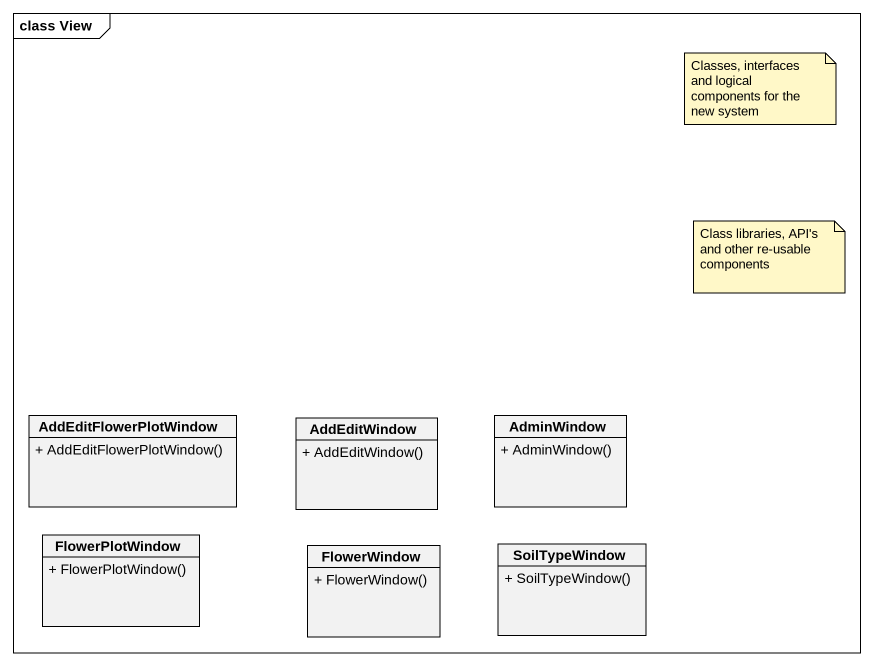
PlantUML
@startuml
mainframe class View
hide circle
hide empty members
skinparam classAttributeIconSize 0
class AddEditFlowerPlotWindow {
  + AddEditFlowerPlotWindow()
}
class AddEditWindow {
  + AddEditWindow()
}
class AdminWindow {
  + AdminWindow()
}
class FlowerPlotWindow {
  + FlowerPlotWindow()
}
class FlowerWindow {
  + FlowerWindow()
}
class SoilTypeWindow {
  + SoilTypeWindow()
}
note as N1
  Classes, interfaces and logical components for the new system
end note
note as N2
  Class libraries, API's and other re-usable components
end note
@enduml
